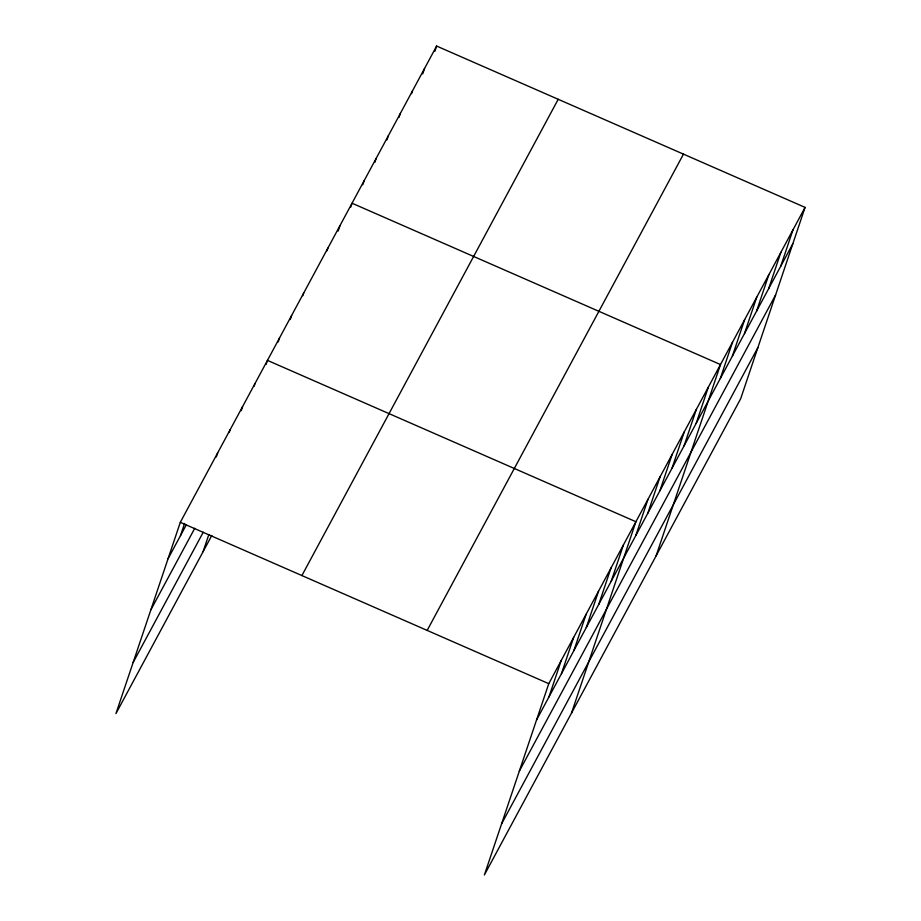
<?xml version="1.0" encoding="UTF-8"?>
<svg xmlns="http://www.w3.org/2000/svg" width="921" height="921" viewBox="0 0 921 921"><rect width="100%" height="100%" fill="white"/><g stroke="black" fill="none" stroke-linecap="round" stroke-linejoin="round"><path stroke-width="1.38" d="M805.069 207.386L548.766 683.658L484.388 874.95L740.691 398.678L805.069 207.386L436.612 46.05L180.309 522.322L115.931 713.614L211.807 535.469M180.516 535.573L184.603 523.439M216.297 456.966L217.655 452.925M229.202 432.479L230.112 429.785M241.198 410.697L242.557 406.656M254.104 386.221L255.002 383.516M203.081 551.679L208.814 534.64M266.1 364.428L267.458 360.387L635.904 521.723L571.527 713.015M278.177 341.979L279.535 337.938M290.265 319.529L291.623 315.477M302.802 295.722L303.7 293.028M326.967 250.823L327.864 248.129M338.134 231.067L339.953 225.668M350.671 207.26L352.041 203.219L720.487 364.555L656.109 555.847M362.759 184.81L364.117 180.769M374.835 162.361L376.205 158.308M386.924 139.9L388.282 135.859M399 117.451L400.37 113.41M411.537 93.654L412.447 90.96M422.716 73.887L424.535 68.499M434.804 51.438L436.612 46.05M548.974 696.909L561.211 660.518M561.419 673.769L573.656 637.39M573.864 650.64L586.113 614.261M586.32 627.5L598.558 591.121M598.765 604.372L611.003 567.992M611.21 581.243L623.459 544.852M635.743 535.654L647.993 499.274M647.831 513.204L660.069 476.813M659.908 490.743L672.157 454.364M671.996 468.294L684.234 431.914M684.073 445.845L696.322 409.465M696.161 423.395L708.399 387.004M720.326 378.485L732.563 342.105M732.402 356.036L744.652 319.645M744.49 333.575L756.728 297.195M756.567 311.125L768.816 274.746M768.655 288.676L780.893 252.296M780.732 266.227L792.981 229.836M168.071 558.702L186.41 524.613M150.871 609.829L194.768 528.251M133.142 662.498L203.242 532.223M301.904 575.556L558.207 99.295M427.171 630.413L683.474 154.141M536.517 720.038L792.82 243.766M519.317 771.165L775.62 294.893M501.588 823.835L757.891 347.562M180.309 522.322L548.766 683.658"/></g></svg>
